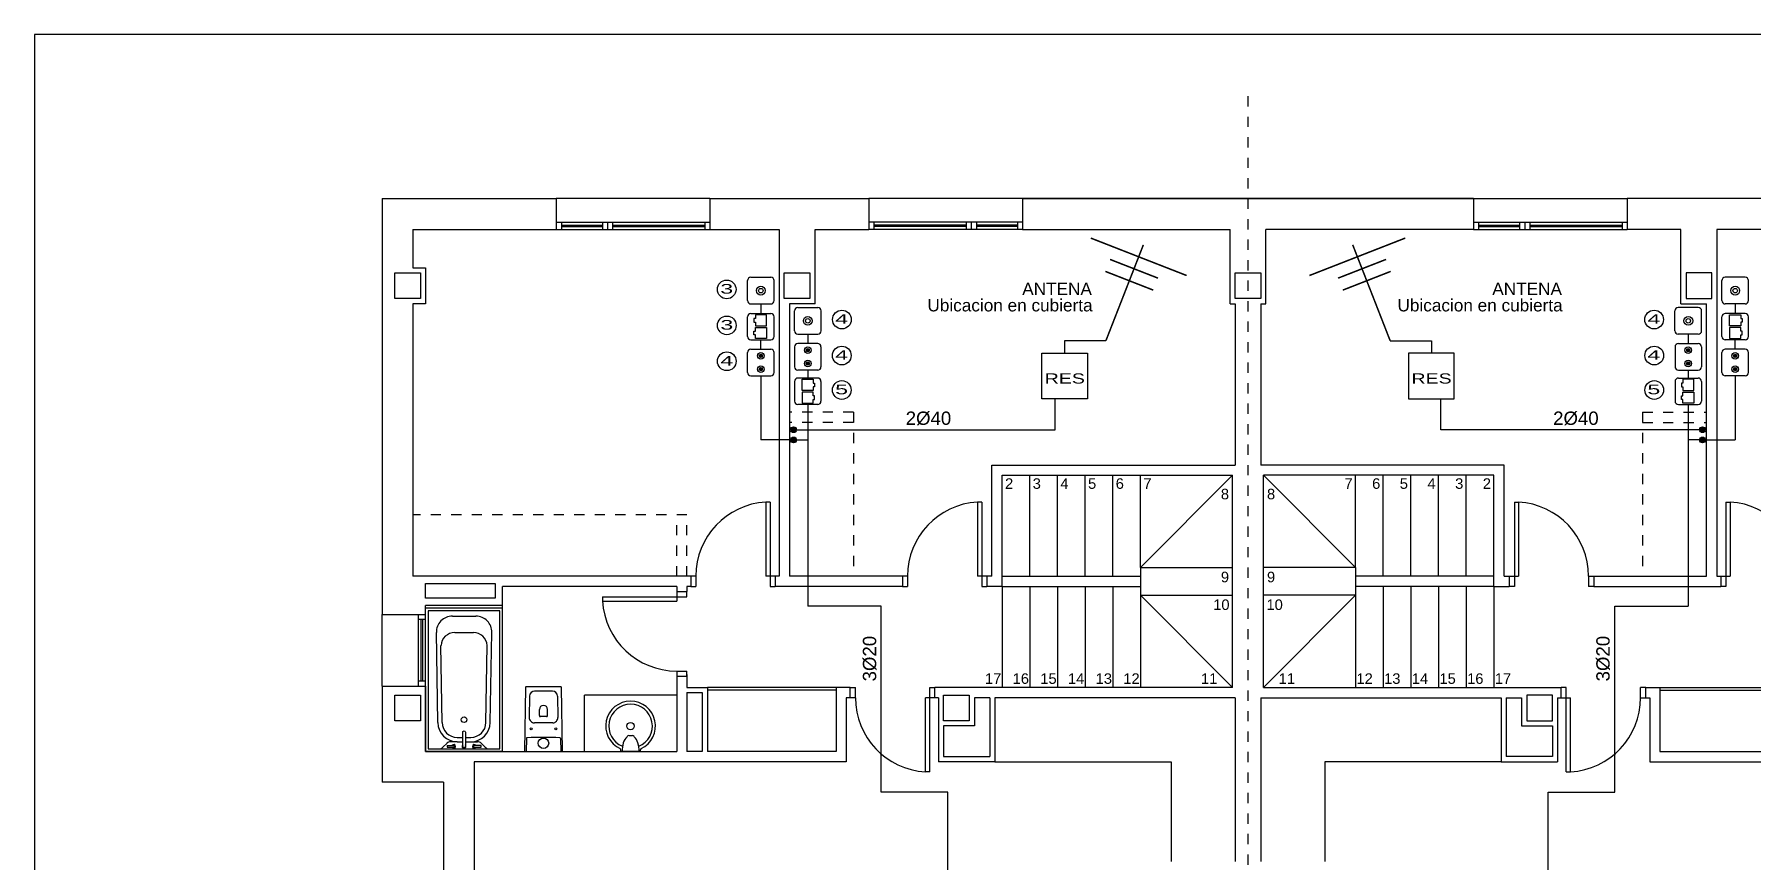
# Model space of a CAD drawing. Header units: millimetres. Extents: x 441156 to 441876, y 4514765 to 4515211.
# Drawn here: x 441536.12 to 441552.89, y 4515147.27 to 4515155.35 of the extents above; entities that cross this region are included whole.
import ezdxf
from ezdxf.enums import TextEntityAlignment as Align

# ---------------------------------------------------------------- set-up
doc = ezdxf.new("R2010")
doc.units = ezdxf.units.MM
doc.linetypes.add('RAYITAS', pattern=[0.375, 0.25, -0.125])
doc.layers.add('01_cartela', color=6, linetype='Continuous', plot=False)
for name, color, linetype in [('01_mono PRIMERA', 2, 'Continuous'), ('01_proyección', 4, 'RAYITAS'), ('01_solar térmico', 3, 'Continuous'), ('01_textos', 7, 'Continuous'), ('VENTILACIÓN NOTAS', 7, 'Continuous')]:
    doc.layers.add(name, color=color, linetype=linetype)
doc.styles.add('NIEVES2', font='sanss___.ttf')

# ---------------------------------------------------------------- blocks, each defined once
blk = doc.blocks.new('A$C065C7C63')
at = {"layer": '01_mono PRIMERA', "color": 254}
for p, q in [((1.407, 13.1, 0), (1.407, 9.042, 0)), ((1.407, 13.1, 0), (3.107, 13.1, 0)), ((3.107, 13.1, 0), (3.107, 12.8, 0)), ((4.607, 13.1, 0), (3.107, 13.1, 0)), ((4.607, 13.1, 0), (4.607, 12.8, 0)), ((4.607, 13.1, 0), (6.157, 13.1, 0)), ((6.157, 13.1, 0), (6.157, 12.8, 0)), ((7.657, 13.1, 0), (6.157, 13.1, 0)), ((7.657, 13.1, 0), (7.657, 12.8, 0)), ((7.657, 13.1, 0), (12.057, 13.1, 0)), ((12.057, 13.1, 0), (7.657, 13.1, 0)), ((12.057, 13.1, 0), (12.057, 12.8, 0)), ((12.057, 13.1, 0), (13.557, 13.1, 0)), ((15.107, 13.1, 0), (13.557, 13.1, 0)), ((13.557, 13.1, 0), (13.557, 12.8, 0)), ((1.707, 12.8, 0), (1.707, 12.425, 0)), ((1.707, 12.8, 0), (3.107, 12.8, 0)), ((3.107, 12.87, 0), (4.607, 12.87, 0)), ((3.107, 12.8, 0), (4.607, 12.8, 0)), ((3.157, 12.87, 0), (3.157, 12.8, 0)), ((3.157, 12.842, 0), (3.557, 12.842, 0)), ((3.157, 12.828, 0), (3.557, 12.828, 0)), ((3.557, 12.87, 0), (3.557, 12.8, 0)), ((3.607, 12.87, 0), (3.607, 12.8, 0)), ((3.657, 12.87, 0), (3.657, 12.8, 0)), ((3.657, 12.842, 0), (4.557, 12.842, 0)), ((3.657, 12.828, 0), (4.557, 12.828, 0)), ((4.557, 12.87, 0), (4.557, 12.8, 0)), ((4.607, 12.8, 0), (5.282, 12.8, 0)), ((5.282, 12.8, 0), (5.282, 9.415, 0)), ((5.632, 12.075, 0), (5.632, 12.8, 0)), ((5.632, 12.8, 0), (6.157, 12.8, 0)), ((7.657, 12.87, 0), (6.157, 12.87, 0)), ((7.657, 12.8, 0), (6.157, 12.8, 0)), ((6.207, 12.87, 0), (6.207, 12.8, 0)), ((7.107, 12.842, 0), (6.207, 12.842, 0)), ((7.107, 12.828, 0), (6.207, 12.828, 0)), ((7.107, 12.87, 0), (7.107, 12.8, 0)), ((7.157, 12.87, 0), (7.157, 12.8, 0)), ((7.207, 12.87, 0), (7.207, 12.8, 0)), ((7.607, 12.842, 0), (7.207, 12.842, 0)), ((7.607, 12.828, 0), (7.207, 12.828, 0)), ((7.607, 12.87, 0), (7.607, 12.8, 0)), ((7.657, 12.8, 0), (9.682, 12.8, 0)), ((9.682, 12.075, 0), (9.682, 12.8, 0)), ((10.032, 12.075, 0), (10.032, 12.8, 0)), ((12.057, 12.8, 0), (10.032, 12.8, 0)), ((12.057, 12.87, 0), (13.557, 12.87, 0)), ((12.057, 12.8, 0), (13.557, 12.8, 0)), ((12.107, 12.87, 0), (12.107, 12.8, 0)), ((12.107, 12.842, 0), (12.507, 12.842, 0)), ((12.107, 12.828, 0), (12.507, 12.828, 0)), ((12.507, 12.87, 0), (12.507, 12.8, 0)), ((12.557, 12.87, 0), (12.557, 12.8, 0)), ((12.607, 12.87, 0), (12.607, 12.8, 0)), ((12.607, 12.842, 0), (13.507, 12.842, 0)), ((12.607, 12.828, 0), (13.507, 12.828, 0)), ((13.507, 12.87, 0), (13.507, 12.8, 0)), ((14.082, 12.8, 0), (13.557, 12.8, 0)), ((14.082, 12.075, 0), (14.082, 12.8, 0)), ((14.432, 12.8, 0), (14.432, 9.415, 0)), ((15.107, 12.8, 0), (14.432, 12.8, 0)), ((1.707, 12.075, 0), (1.707, 9.415, 0)), ((5.382, 12.075, 0), (5.382, 9.415, 0)), ((9.682, 12.075, 0), (9.732, 12.075, 0)), ((9.732, 12.075, 0), (9.732, 10.5, 0)), ((9.982, 12.075, 0), (9.982, 10.5, 0)), ((9.982, 12.075, 0), (10.032, 12.075, 0)), ((14.332, 9.415, 0), (14.332, 12.075, 0)), ((7.357, 10.5, 0), (9.732, 10.5, 0)), ((7.357, 9.415, 0), (7.357, 10.5, 0)), ((7.457, 10.4, 0), (9.707, 10.4, 0)), ((7.457, 9.315, 0), (7.457, 10.4, 0)), ((7.727, 9.415, 0), (7.727, 10.4, 0)), ((7.997, 9.415, 0), (7.997, 10.4, 0)), ((8.267, 9.415, 0), (8.267, 10.4, 0)), ((8.537, 9.415, 0), (8.537, 10.4, 0)), ((8.807, 9.5, 0), (8.807, 10.4, 0)), ((8.807, 9.5, 0), (9.707, 10.4, 0)), ((9.707, 8.33, 0), (9.707, 10.4, 0)), ((12.357, 10.5, 0), (9.982, 10.5, 0)), ((12.257, 10.4, 0), (10.007, 10.4, 0)), ((10.907, 9.5, 0), (10.007, 10.4, 0)), ((10.007, 8.33, 0), (10.007, 10.4, 0)), ((10.907, 9.5, 0), (10.907, 10.4, 0)), ((11.177, 9.415, 0), (11.177, 10.4, 0)), ((11.447, 9.415, 0), (11.447, 10.4, 0)), ((11.717, 9.415, 0), (11.717, 10.4, 0)), ((11.987, 9.415, 0), (11.987, 10.4, 0)), ((12.257, 9.315, 0), (12.257, 10.4, 0)), ((12.357, 9.415, 0), (12.357, 10.5, 0)), ((5.194, 10.139, 0), (5.153, 10.139, 0)), ((5.153, 10.139, 0), (5.153, 9.415, 0)), ((5.194, 10.139, 0), (5.194, 9.315, 0)), ((7.259, 10.139, 0), (7.217, 10.139, 0)), ((7.217, 10.139, 0), (7.217, 9.415, 0)), ((7.259, 10.139, 0), (7.259, 9.315, 0)), ((12.456, 10.139, 0), (12.497, 10.139, 0)), ((12.456, 10.139, 0), (12.456, 9.315, 0)), ((12.497, 10.139, 0), (12.497, 9.415, 0)), ((14.52, 10.139, 0), (14.562, 10.139, 0)), ((14.52, 10.139, 0), (14.52, 9.315, 0)), ((14.562, 10.139, 0), (14.562, 9.415, 0)), ((4.419, 9.415, 0), (1.707, 9.415, 0)), ((4.419, 9.415, 0), (4.419, 9.315, 0)), ((4.469, 9.415, 0), (4.419, 9.415, 0)), ((4.469, 9.415, 0), (4.469, 9.315, 0)), ((5.244, 9.415, 0), (5.153, 9.415, 0)), ((5.282, 9.415, 0), (5.244, 9.415, 0)), ((5.244, 9.415, 0), (5.244, 9.315, 0)), ((6.484, 9.415, 0), (5.382, 9.415, 0)), ((6.484, 9.415, 0), (6.484, 9.315, 0)), ((6.534, 9.415, 0), (6.484, 9.415, 0)), ((6.534, 9.415, 0), (6.534, 9.315, 0)), ((7.309, 9.415, 0), (7.217, 9.415, 0)), ((7.357, 9.415, 0), (7.309, 9.415, 0)), ((7.309, 9.415, 0), (7.309, 9.315, 0)), ((7.457, 9.415, 0), (8.807, 9.415, 0)), ((8.807, 9.5, 0), (8.807, 8.33, 0)), ((8.807, 9.5, 0), (9.707, 9.5, 0)), ((10.907, 9.5, 0), (10.007, 9.5, 0)), ((10.907, 9.5, 0), (10.907, 8.33, 0)), ((12.257, 9.415, 0), (10.907, 9.415, 0)), ((12.357, 9.415, 0), (12.406, 9.415, 0)), ((12.406, 9.415, 0), (12.406, 9.315, 0)), ((12.406, 9.415, 0), (12.497, 9.415, 0)), ((13.181, 9.415, 0), (13.231, 9.415, 0)), ((13.181, 9.415, 0), (13.181, 9.315, 0)), ((13.231, 9.415, 0), (14.332, 9.415, 0)), ((13.231, 9.415, 0), (13.231, 9.315, 0)), ((14.432, 9.415, 0), (14.47, 9.415, 0)), ((14.47, 9.415, 0), (14.47, 9.315, 0)), ((14.47, 9.415, 0), (14.562, 9.415, 0)), ((4.282, 9.315, 0), (2.582, 9.315, 0)), ((2.582, 9.13, 0), (2.582, 9.315, 0)), ((4.282, 9.315, 0), (4.282, 9.265, 0)), ((4.282, 9.265, 0), (4.382, 9.265, 0)), ((4.282, 9.265, 0), (4.282, 9.173, 0)), ((4.419, 9.315, 0), (4.382, 9.315, 0)), ((4.382, 9.315, 0), (4.382, 9.265, 0)), ((4.382, 9.215, 0), (4.382, 9.265, 0)), ((4.419, 9.315, 0), (4.469, 9.315, 0)), ((5.194, 9.315, 0), (5.244, 9.315, 0)), ((6.484, 9.315, 0), (5.244, 9.315, 0)), ((6.484, 9.315, 0), (6.534, 9.315, 0)), ((7.259, 9.315, 0), (7.309, 9.315, 0)), ((7.457, 9.315, 0), (7.309, 9.315, 0)), ((7.457, 9.315, 0), (7.457, 8.33, 0)), ((7.457, 9.315, 0), (8.807, 9.315, 0)), ((7.727, 9.315, 0), (7.727, 8.33, 0)), ((7.997, 9.315, 0), (7.997, 8.33, 0)), ((8.267, 9.315, 0), (8.267, 8.33, 0)), ((8.537, 9.315, 0), (8.537, 8.33, 0)), ((8.807, 9.315, 0), (8.807, 9.23, 0)), ((8.807, 9.23, 0), (9.707, 9.23, 0)), ((8.807, 9.23, 0), (9.707, 8.33, 0)), ((10.907, 9.23, 0), (10.007, 9.23, 0)), ((10.907, 9.23, 0), (10.007, 8.33, 0)), ((10.907, 9.315, 0), (10.907, 9.23, 0)), ((12.257, 9.315, 0), (10.907, 9.315, 0)), ((11.177, 9.315, 0), (11.177, 8.33, 0)), ((11.447, 9.315, 0), (11.447, 8.33, 0)), ((11.717, 9.315, 0), (11.717, 8.33, 0)), ((11.987, 9.315, 0), (11.987, 8.33, 0)), ((12.257, 9.315, 0), (12.257, 8.33, 0)), ((12.257, 9.315, 0), (12.406, 9.315, 0)), ((12.456, 9.315, 0), (12.406, 9.315, 0)), ((13.231, 9.315, 0), (13.181, 9.315, 0)), ((13.231, 9.315, 0), (14.47, 9.315, 0)), ((14.52, 9.315, 0), (14.47, 9.315, 0)), ((2.582, 9.13, 0), (1.832, 9.13, 0)), ((1.832, 9.042, 0), (1.832, 9.13, 0)), ((1.832, 7.705, 0), (1.832, 9.105, 0)), ((2.582, 9.105, 0), (1.832, 9.105, 0)), ((2.556, 9.079, 0), (1.858, 9.079, 0)), ((1.858, 9.079, 0), (1.858, 7.731, 0)), ((2.556, 7.731, 0), (2.556, 9.079, 0)), ((2.582, 9.105, 0), (2.582, 9.13, 0)), ((2.582, 7.705, 0), (2.582, 9.105, 0)), ((3.558, 9.215, 0), (3.558, 9.173, 0)), ((3.558, 9.215, 0), (4.382, 9.215, 0)), ((3.558, 9.173, 0), (4.282, 9.173, 0)), ((1.407, 8.342, 0), (1.407, 9.042, 0)), ((1.407, 9.042, 0), (1.832, 9.042, 0)), ((1.762, 8.342, 0), (1.762, 9.042, 0)), ((1.832, 8.992, 0), (1.762, 8.992, 0)), ((1.79, 8.392, 0), (1.79, 8.992, 0)), ((1.804, 8.392, 0), (1.804, 8.992, 0)), ((1.832, 8.342, 0), (1.832, 9.042, 0)), ((2.093, 9.025, 0), (2.322, 9.025, 0)), ((1.952, 7.987, 0), (1.937, 8.867, 0)), ((1.993, 7.988, 0), (1.981, 8.739, 0)), ((2.117, 8.865, 0), (2.298, 8.865, 0)), ((2.421, 7.988, 0), (2.433, 8.739, 0)), ((2.463, 7.987, 0), (2.477, 8.867, 0)), ((1.832, 8.392, 0), (1.762, 8.392, 0)), ((4.282, 8.49, 0), (4.282, 8.44, 0)), ((4.282, 8.49, 0), (4.382, 8.49, 0)), ((4.282, 8.455, 0), (4.282, 7.705, 0)), ((4.282, 8.44, 0), (4.382, 8.44, 0)), ((4.382, 8.44, 0), (4.382, 8.49, 0)), ((4.382, 8.455, 0), (4.382, 8.33, 0)), ((1.407, 8.342, 0), (1.407, 7.405, 0)), ((1.407, 8.342, 0), (1.832, 8.342, 0)), ((1.832, 8.342, 0), (1.832, 7.705, 0)), ((2.846, 8.246, 0), (2.843, 8.036, 0)), ((3.069, 8.295, 0), (2.896, 8.295, 0)), ((3.119, 8.246, 0), (3.122, 8.036, 0)), ((4.282, 8.255, 0), (3.382, 8.255, 0)), ((3.382, 7.705, 0), (3.382, 8.255, 0)), ((4.382, 8.33, 0), (4.582, 8.33, 0)), ((4.382, 8.28, 0), (4.382, 7.705, 0)), ((4.382, 8.28, 0), (4.532, 8.28, 0)), ((4.532, 8.28, 0), (4.532, 7.705, 0)), ((5.837, 8.33, 0), (4.582, 8.33, 0)), ((4.582, 8.33, 0), (4.582, 7.705, 0)), ((5.837, 8.305, 0), (4.582, 8.305, 0)), ((5.976, 8.33, 0), (5.837, 8.33, 0)), ((5.837, 8.33, 0), (5.837, 7.705, 0)), ((5.976, 8.23, 0), (5.937, 8.23, 0)), ((5.937, 8.23, 0), (5.937, 7.605, 0)), ((5.976, 8.23, 0), (5.976, 8.33, 0)), ((5.976, 8.33, 0), (6.026, 8.33, 0)), ((6.026, 8.23, 0), (5.976, 8.23, 0)), ((6.026, 8.23, 0), (6.026, 8.33, 0)), ((6.801, 8.23, 0), (6.71, 8.23, 0)), ((6.71, 7.506, 0), (6.71, 8.23, 0)), ((6.751, 7.506, 0), (6.751, 8.33, 0)), ((6.751, 8.33, 0), (6.801, 8.33, 0)), ((9.707, 8.33, 0), (6.801, 8.33, 0)), ((6.801, 8.23, 0), (6.801, 8.33, 0)), ((6.837, 8.23, 0), (6.801, 8.23, 0)), ((6.837, 8.23, 0), (6.837, 7.605, 0)), ((7.337, 8.23, 0), (7.187, 8.23, 0)), ((7.187, 8.23, 0), (7.187, 7.955, 0)), ((7.337, 8.23, 0), (7.337, 7.655, 0)), ((9.732, 8.23, 0), (7.387, 8.23, 0)), ((7.387, 8.23, 0), (7.387, 7.605, 0)), ((9.732, 8.23, 0), (9.732, 6.63, 0)), ((9.982, 8.23, 0), (9.982, 6.63, 0)), ((9.982, 8.23, 0), (12.327, 8.23, 0)), ((10.007, 8.33, 0), (12.913, 8.33, 0)), ((12.327, 8.23, 0), (12.327, 7.605, 0)), ((12.377, 8.23, 0), (12.527, 8.23, 0)), ((12.377, 8.23, 0), (12.377, 7.655, 0)), ((12.527, 8.23, 0), (12.527, 7.955, 0)), ((12.877, 8.23, 0), (12.913, 8.23, 0)), ((12.877, 8.23, 0), (12.877, 7.605, 0)), ((12.913, 8.23, 0), (12.913, 8.33, 0)), ((12.963, 8.33, 0), (12.913, 8.33, 0)), ((12.913, 8.23, 0), (13.005, 8.23, 0)), ((12.963, 7.506, 0), (12.963, 8.33, 0)), ((13.005, 7.506, 0), (13.005, 8.23, 0)), ((13.738, 8.33, 0), (13.688, 8.33, 0)), ((13.688, 8.23, 0), (13.688, 8.33, 0)), ((13.688, 8.23, 0), (13.738, 8.23, 0)), ((13.738, 8.33, 0), (13.877, 8.33, 0)), ((13.738, 8.23, 0), (13.738, 8.33, 0)), ((13.738, 8.23, 0), (13.777, 8.23, 0)), ((13.777, 8.23, 0), (13.777, 7.605, 0)), ((13.877, 8.33, 0), (13.877, 7.705, 0)), ((13.877, 8.33, 0), (15.132, 8.33, 0)), ((13.877, 8.305, 0), (15.132, 8.305, 0)), ((2.942, 8.055, 0), (2.942, 8.115, 0)), ((3.022, 8.055, 0), (3.022, 8.115, 0)), ((2.194, 7.755, 0), (2.194, 7.893, 0)), ((2.22, 7.893, 0), (2.22, 7.755, 0)), ((3.072, 7.985, 0), (2.893, 7.985, 0)), ((3.012, 8.045, 0), (2.952, 8.045, 0)), ((7.187, 7.955, 0), (6.887, 7.955, 0)), ((6.887, 7.955, 0), (6.887, 7.655, 0)), ((12.527, 7.955, 0), (12.827, 7.955, 0)), ((12.827, 7.955, 0), (12.827, 7.655, 0)), ((1.858, 7.731, 0), (2.556, 7.731, 0)), ((2.041, 7.785, 0), (2.001, 7.746, 0)), ((2.041, 7.763, 0), (2.107, 7.763, 0)), ((2.041, 7.763, 0), (2.041, 7.748, 0)), ((2.041, 7.748, 0), (2.107, 7.748, 0)), ((2.141, 7.8, 0), (2.076, 7.8, 0)), ((2.141, 7.842, 0), (2.194, 7.842, 0)), ((2.141, 7.8, 0), (2.194, 7.8, 0)), ((2.22, 7.842, 0), (2.273, 7.842, 0)), ((2.22, 7.8, 0), (2.273, 7.8, 0)), ((2.273, 7.8, 0), (2.339, 7.8, 0)), ((2.373, 7.763, 0), (2.307, 7.763, 0)), ((2.307, 7.748, 0), (2.373, 7.748, 0)), ((2.373, 7.748, 0), (2.373, 7.763, 0)), ((2.374, 7.785, 0), (2.414, 7.746, 0)), ((2.816, 7.832, 0), (2.814, 7.705, 0)), ((3.148, 7.832, 0), (3.15, 7.705, 0)), ((3.736, 7.707, 0), (3.736, 7.722, 0)), ((3.817, 7.862, 0), (3.847, 7.862, 0)), ((3.929, 7.707, 0), (3.928, 7.722, 0)), ((1.832, 7.705, 0), (4.282, 7.705, 0)), ((2.582, 7.705, 0), (1.832, 7.705, 0)), ((2.307, 7.605, 0), (2.307, 5.055, 0)), ((5.937, 7.605, 0), (2.307, 7.605, 0)), ((3.926, 7.705, 0), (3.738, 7.705, 0)), ((4.532, 7.705, 0), (4.382, 7.705, 0)), ((5.837, 7.705, 0), (4.582, 7.705, 0)), ((7.387, 7.605, 0), (6.837, 7.605, 0)), ((6.887, 7.655, 0), (7.337, 7.655, 0)), ((7.387, 7.605, 0), (9.107, 7.605, 0)), ((9.107, 7.605, 0), (9.107, 6.63, 0)), ((10.607, 7.605, 0), (10.607, 6.63, 0)), ((12.327, 7.605, 0), (10.607, 7.605, 0)), ((12.327, 7.605, 0), (12.877, 7.605, 0)), ((12.827, 7.655, 0), (12.377, 7.655, 0)), ((13.777, 7.605, 0), (17.407, 7.605, 0)), ((13.877, 7.705, 0), (15.132, 7.705, 0)), ((2.007, 7.405, 0), (1.407, 7.405, 0)), ((2.007, 7.405, 0), (2.007, 4.63, 0)), ((6.751, 7.506, 0), (6.71, 7.506, 0)), ((12.963, 7.506, 0), (13.005, 7.506, 0))]:
    blk.add_line(p, q, dxfattribs=at)
for points in [[(1.707, 12.425), (1.832, 12.425), (1.832, 12.075)], [(14.132, 12.125), (14.382, 12.125), (14.382, 12.375), (14.132, 12.375), (14.132, 12.125), (14.132, 12.125)], [(1.832, 12.075), (1.707, 12.075)], [(5.632, 12.075), (5.382, 12.075)], [(14.082, 12.075), (14.332, 12.075)]]:
    blk.add_lwpolyline(points, dxfattribs=at)
for points in [[(1.782, 12.125), (1.532, 12.125), (1.532, 12.375), (1.782, 12.375), (1.782, 12.125)], [(5.582, 12.125), (5.332, 12.125), (5.332, 12.375), (5.582, 12.375), (5.582, 12.125)], [(9.732, 12.375), (9.982, 12.375), (9.982, 12.125), (9.732, 12.125), (9.732, 12.375)], [(1.782, 8.005), (1.532, 8.005), (1.532, 8.255), (1.782, 8.255), (1.782, 8.005)], [(7.137, 8.005), (6.887, 8.005), (6.887, 8.255), (7.137, 8.255), (7.137, 8.005)], [(12.577, 8.005), (12.827, 8.005), (12.827, 8.255), (12.577, 8.255), (12.577, 8.005)]]:
    blk.add_lwpolyline(points, close=True, dxfattribs=at)
at = {"layer": '01_mono PRIMERA', "color": 254, "elevation": 0}
blk.add_lwpolyline([(1.832, 9.345), (2.512, 9.345), (2.512, 9.2), (1.832, 9.2)], close=True, dxfattribs=at)
at = {"layer": '01_mono PRIMERA', "color": 254, "elevation": 0, "flags": 128}
blk.add_lwpolyline([(3.163, 7.705, 0.414214), (3.167, 7.709), (3.167, 7.71), (3.157, 8.331, 0.436396), (3.153, 8.335), (2.811, 8.335, 0.436396), (2.807, 8.331), (2.797, 7.71), (2.797, 7.709, 0.414214), (2.801, 7.705)], format="xyb", close=True, dxfattribs=at)
at = {"layer": '01_mono PRIMERA', "color": 254}
for centre, radius in [((2.207, 8.015, 0), 0.0275), ((2.862, 7.925, 0), 0.01), ((3.102, 7.925, 0), 0.01), ((3.832, 7.953, 0), 0.036), ((2.982, 7.785, 0), 0.051)]:
    blk.add_circle(centre, radius, dxfattribs=at)
for centre, radius, start, end in [((5.194, 9.415, 0), 0.725, 93.2758, 180), ((7.259, 9.415, 0), 0.725, 93.2758, 180), ((12.456, 9.415, 0), 0.725, 0, 86.7242), ((14.52, 9.415, 0), 0.725, 0, 86.7242), ((4.282, 9.215, 0), 0.725, 183.2758, 270), ((2.091, 8.871, 0), 0.154, 89.317, 181.6763), ((2.324, 8.871, 0), 0.154, 358.3237, 90.683), ((2.114, 8.733, 0), 0.132, 88.598, 177.0747), ((2.301, 8.733, 0), 0.132, 2.9253, 91.402), ((2.896, 8.245, 0), 0.05, 90, 179.076), ((3.069, 8.245, 0), 0.05, 0.924, 90), ((6.751, 8.23, 0), 0.725, 180, 266.7242), ((12.963, 8.23, 0), 0.725, 273.2758, 360), ((2.982, 8.115, 0), 0.04, 0, 180), ((2.952, 8.055, 0), 0.01, 180, 270), ((3.012, 8.055, 0), 0.01, 270, 0), ((3.832, 7.953, 0), 0.243, 294.8749, 245.1251), ((3.832, 7.953, 0), 0.213, 292.0656, 248.0564), ((2.141, 7.99, 0), 0.19, 180.9132, 270), ((2.141, 7.99, 0), 0.148, 180.8545, 270), ((2.273, 7.99, 0), 0.148, 270, 359.079), ((2.273, 7.99, 0), 0.19, 270, 359.0249), ((2.893, 8.035, 0), 0.05, 179.076, 270), ((3.072, 8.035, 0), 0.05, 270, 0.924), ((1.965, 7.781, 0), 0.05, 270, 314.9968), ((2.076, 7.75, 0), 0.05, 90, 135), ((2.107, 7.755, 0), 0.017, 206.179, 153.821), ((2.107, 7.755, 0), 0.0075, 270, 90), ((2.207, 7.755, 0), 0.019, 133.1736, 46.8264), ((2.207, 7.755, 0), 0.013, 180, 0), ((2.307, 7.755, 0), 0.017, 26.179, 333.821), ((2.307, 7.755, 0), 0.0075, 90, 270), ((2.339, 7.75, 0), 0.05, 45.1537, 90), ((2.449, 7.781, 0), 0.05, 224.9908, 270), ((2.823, 7.832, 0), 0.007, 93.0641, 179.076), ((2.982, 4.861, 0), 2.982, 86.9359, 93.0641), ((3.141, 7.832, 0), 0.007, 0.924, 86.9359), ((3.723, 7.721, 0), 0.0128, 3.786, 59.4709), ((4.028, 7.708, 0), 0.279, 163.1835, 180.617), ((3.898, 7.747, 0), 0.143, 134.3044, 163.1835), ((3.832, 7.814, 0), 0.0498, 107.9532, 134.3044), ((3.832, 7.814, 0), 0.0498, 45.6956, 72.5904), ((3.767, 7.747, 0), 0.143, 16.8165, 45.6956), ((3.637, 7.708, 0), 0.279, 359.383, 16.8165), ((3.941, 7.721, 0), 0.0128, 120.5291, 176.214), ((3.738, 7.708, 0), 0.0027, 186.6841, 270), ((3.926, 7.708, 0), 0.0027, 270, 353.3159)]:
    blk.add_arc(centre, radius, start, end, dxfattribs=at)
at = {"layer": '01_mono PRIMERA', "color": 254, "extrusion": (0, 0, -1)}
blk.add_ellipse((2.207, 7.893, 0), major_axis=(-0.013, 0), ratio=0.955769, start_param=0, end_param=3.141593, dxfattribs=at)
at = {"layer": '01_proyección', "color": 120, "ltscale": 0.25}
for p, q in [((6.007, 11.015, 0), (5.382, 11.015, 0)), ((6.007, 10.915, 0), (5.382, 10.915, 0)), ((6.007, 11.015, 0), (6.007, 9.415, 0)), ((13.707, 11.015, 0), (14.332, 11.015, 0)), ((13.707, 11.015, 0), (13.707, 9.43, 0)), ((13.707, 10.915, 0), (14.332, 10.915, 0)), ((4.382, 10.015, 0), (1.707, 10.015, 0)), ((4.282, 9.415, 0), (4.282, 10.015, 0)), ((4.382, 9.415, 0), (4.382, 10.015, 0))]:
    blk.add_line(p, q, dxfattribs=at)
at = {"layer": '01_mono PRIMERA', "color": 254, "style": 'NIEVES2'}
for s, height, p in [('2', 0.103, (7.526, 10.268, 0)), ('3', 0.103, (7.796, 10.268, 0)), ('4', 0.103, (8.066, 10.268, 0)), ('5', 0.103, (8.336, 10.268, 0)), ('6', 0.103, (8.606, 10.268, 0)), ('7', 0.103, (8.876, 10.268, 0)), ('8', 0.103, (9.632, 10.166, 0)), ('8', 0.103, (10.082, 10.166, 0)), ('7', 0.103, (10.838, 10.268, 0)), ('6', 0.103, (11.108, 10.268, 0)), ('5', 0.103, (11.378, 10.268, 0)), ('4', 0.103, (11.648, 10.268, 0)), ('3', 0.103, (11.918, 10.268, 0)), ('2', 0.103, (12.188, 10.268, 0)), ('9', 0.103, (9.632, 9.356, 0)), ('9', 0.103, (10.082, 9.356, 0)), ('10', 0.1026, (9.597, 9.086, 0)), ('10', 0.1026, (10.117, 9.086, 0)), ('17', 0.1026, (7.37, 8.365, 0)), ('16', 0.1026, (7.64, 8.365, 0)), ('15', 0.1026, (7.91, 8.365, 0)), ('14', 0.1026, (8.18, 8.365, 0)), ('13', 0.1026, (8.45, 8.365, 0)), ('12', 0.1026, (8.72, 8.365, 0)), ('11', 0.1026, (9.478, 8.365, 0)), ('11', 0.1026, (10.236, 8.365, 0)), ('12', 0.1026, (10.995, 8.365, 0)), ('13', 0.1026, (11.265, 8.365, 0)), ('14', 0.1026, (11.535, 8.365, 0)), ('15', 0.1026, (11.805, 8.365, 0)), ('16', 0.1026, (12.075, 8.365, 0)), ('17', 0.1026, (12.345, 8.365, 0))]:
    blk.add_text(s, height=height, dxfattribs=at).set_placement(p, align=Align.CENTER)

msp = doc.modelspace()

# ---------------------------------------------------------------- hatches: boundary and pattern name
at = {"layer": '01_solar térmico'}
h = msp.add_hatch(color=202, dxfattribs=at)
edge = h.paths.add_edge_path()
edge.add_arc((441543.67068261, 4515152.26517727), 0.01612299, 0, 360)
h = msp.add_hatch(color=202, dxfattribs=at)
edge = h.paths.add_edge_path()
edge.add_arc((441552.26271513, 4515152.26517727), 0.01612299, 0, 360)
h = msp.add_hatch(color=202, dxfattribs=at)
edge = h.paths.add_edge_path()
edge.add_arc((441543.21271475, 4515152.20948473), 0.01612299, 0, 360)
h = msp.add_hatch(color=202, dxfattribs=at)
edge = h.paths.add_edge_path()
edge.add_arc((441543.21271475, 4515152.08050079), 0.01612299, 0, 360)
h = msp.add_hatch(color=202, dxfattribs=at)
edge = h.paths.add_edge_path()
edge.add_arc((441543.67068261, 4515152.13619334), 0.01612299, 0, 360)
h = msp.add_hatch(color=202, dxfattribs=at)
edge = h.paths.add_edge_path()
edge.add_arc((441552.26271514, 4515152.13619334), 0.01612299, 0, 360)
h = msp.add_hatch(color=202, dxfattribs=at)
edge = h.paths.add_edge_path()
edge.add_arc((441552.720683, 4515152.20948473), 0.01612299, 0, 360)
h = msp.add_hatch(color=202, dxfattribs=at)
edge = h.paths.add_edge_path()
edge.add_arc((441552.720683, 4515152.08050079), 0.01612299, 0, 360)
h = msp.add_hatch(color=202, dxfattribs=at)
edge = h.paths.add_edge_path()
edge.add_arc((441543.53204384, 4515151.48938783), 0.02852111, 180, 540)
h = msp.add_hatch(color=202, dxfattribs=at)
edge = h.paths.add_edge_path()
edge.add_arc((441543.53204384, 4515151.38938783), 0.02852111, -180, 180, ccw=False)
h = msp.add_hatch(color=202, dxfattribs=at)
edge = h.paths.add_edge_path()
edge.add_arc((441552.40135391, 4515151.48938783), 0.02852111, 0, 360, ccw=False)
h = msp.add_hatch(color=202, dxfattribs=at)
edge = h.paths.add_edge_path()
edge.add_arc((441552.40135391, 4515151.38938783), 0.02852111, 360, 720)

# ---------------------------------------------------------------- linework, layer by layer
at = {"layer": '01_cartela', "color": 3}
msp.add_lwpolyline([(441536.12364582, 4515155.34750872), (441536.12364582, 4515133.8124847), (441566.76163388, 4515133.8124847), (441566.76163388, 4515155.34750872)], close=True, dxfattribs=at)
at = {"layer": '01_proyección', "color": 10, "ltscale": 0.25}
msp.add_line((441547.96669887, 4515139.64417573, -0.00000136), (441547.96669887, 4515154.74417573, -0.00000085), dxfattribs=at)
at = {"layer": '01_solar térmico', "color": 202}
for p, q in [((441543.08271476, 4515152.74894607, 0.49999773), (441543.08271476, 4515152.94394607, 0.49999773)), ((441543.11521476, 4515152.97644607, 0.49999773), (441543.31021476, 4515152.97644607, 0.49999773)), ((441543.34271476, 4515152.74894607, 0.49999773), (441543.34271476, 4515152.94394607, 0.49999773)), ((441552.59068299, 4515152.74894607, 0.49999773), (441552.59068299, 4515152.94394607, 0.49999773)), ((441552.81818299, 4515152.97644607, 0.49999773), (441552.62318299, 4515152.97644607, 0.49999773)), ((441552.85068299, 4515152.74894607, 0.49999773), (441552.85068299, 4515152.94394607, 0.49999773)), ((441543.08373082, 4515152.39847344, -0.00000227), (441543.08373083, 4515152.59194933, -0.00000227)), ((441543.11521476, 4515152.71644607, 0.49999773), (441543.31021476, 4515152.71644607, 0.49999773)), ((441543.11597681, 4515152.62419531, -0.00000227), (441543.30945271, 4515152.62419531, -0.00000227)), ((441543.21271476, 4515152.71644607, 0.49999773), (441543.21271476, 4515152.62419531, -0.00000227)), ((441543.34169868, 4515152.39847343, -0.00000227), (441543.34169869, 4515152.59194933, -0.00000227)), ((441543.54068262, 4515152.45441999, 0.49999773), (441543.54068262, 4515152.64942, 0.49999773)), ((441543.57318262, 4515152.68191999, 0.49999773), (441543.76818262, 4515152.68191999, 0.49999773)), ((441543.80068262, 4515152.45441999, 0.49999773), (441543.80068262, 4515152.64942, 0.49999773)), ((441552.13271513, 4515152.45441999, 0.49999773), (441552.13271513, 4515152.64942, 0.49999773)), ((441552.36021513, 4515152.68191999, 0.49999773), (441552.16521513, 4515152.68191999, 0.49999773)), ((441552.39271513, 4515152.45441999, 0.49999773), (441552.39271513, 4515152.64942, 0.49999773)), ((441552.59169906, 4515152.39847343, -0.00000227), (441552.59169906, 4515152.59194933, -0.00000227)), ((441552.81818299, 4515152.71644607, 0.49999773), (441552.62318299, 4515152.71644607, 0.49999773)), ((441552.81742094, 4515152.62419531, -0.00000227), (441552.62394504, 4515152.62419531, -0.00000227)), ((441552.72068299, 4515152.71644607, 0.49999773), (441552.72068299, 4515152.62419531, -0.00000227)), ((441552.84966692, 4515152.39847344, -0.00000227), (441552.84966692, 4515152.59194933, -0.00000227)), ((441543.57318262, 4515152.42191999, 0.49999773), (441543.76818262, 4515152.42191999, 0.49999773)), ((441543.67068262, 4515152.42191999, 0.49999773), (441543.67068261, 4515152.32966923, -0.00000227)), ((441552.36021513, 4515152.42191999, 0.49999773), (441552.16521513, 4515152.42191999, 0.49999773)), ((441552.26271513, 4515152.42191999, 0.49999773), (441552.26271513, 4515152.32966923, -0.00000227)), ((441543.08373082, 4515152.04825481, -0.00000227), (441543.08373082, 4515152.24173071, -0.00000227)), ((441543.1159768, 4515152.27397669, -0.00000227), (441543.3094527, 4515152.27397669, -0.00000227)), ((441543.11597681, 4515152.36622745, -0.00000227), (441543.3094527, 4515152.36622745, -0.00000227)), ((441543.34169868, 4515152.04825481, -0.00000227), (441543.34169868, 4515152.2417307, -0.00000227)), ((441543.54169868, 4515152.29742325, -0.00000227), (441543.54169868, 4515152.10394736, -0.00000227)), ((441543.76742056, 4515152.32966923, -0.00000227), (441543.57394467, 4515152.32966924, -0.00000227)), ((441543.79966654, 4515152.29742325, -0.00000227), (441543.79966654, 4515152.10394735, -0.00000227)), ((441545.95407653, 4515152.23621634, -0.00000053), (441546.40055937, 4515152.23621634, -0.00000053)), ((441546.40055937, 4515152.23621634, -0.00000053), (441546.40055937, 4515151.7897335, -0.00000053)), ((441549.53283838, 4515152.23621634, -0.00000053), (441549.53283838, 4515151.7897335, -0.00000053)), ((441549.97932121, 4515152.23621634, -0.00000053), (441549.53283838, 4515152.23621634, -0.00000053)), ((441552.1337312, 4515152.29742325, -0.00000227), (441552.13373121, 4515152.10394735, -0.00000227)), ((441552.16597718, 4515152.32966923, -0.00000227), (441552.35945308, 4515152.32966924, -0.00000227)), ((441552.39169906, 4515152.29742325, -0.00000227), (441552.39169907, 4515152.10394736, -0.00000227)), ((441552.59169907, 4515152.04825481, -0.00000227), (441552.59169906, 4515152.2417307, -0.00000227)), ((441552.81742094, 4515152.36622745, -0.00000227), (441552.62394505, 4515152.36622745, -0.00000227)), ((441552.81742094, 4515152.27397669, -0.00000227), (441552.62394505, 4515152.27397669, -0.00000227)), ((441552.84966693, 4515152.04825481, -0.00000227), (441552.84966693, 4515152.24173071, -0.00000227)), ((441543.76742056, 4515152.07170137, -0.00000227), (441543.57394466, 4515152.07170137, -0.00000227)), ((441552.16597719, 4515152.07170137, -0.00000227), (441552.35945308, 4515152.07170137, -0.00000227)), ((441543.1159768, 4515152.01600883, -0.00000227), (441543.3094527, 4515152.01600883, -0.00000227)), ((441543.54169868, 4515151.96121338, -0.00000227), (441543.54169867, 4515151.76773748, -0.00000227)), ((441543.76742056, 4515151.99345936, -0.00000227), (441543.57394466, 4515151.99345936, -0.00000227)), ((441543.79966654, 4515151.96121337, -0.00000227), (441543.79966653, 4515151.76773748, -0.00000227)), ((441552.13373121, 4515151.96121337, -0.00000227), (441552.13373121, 4515151.76773748, -0.00000227)), ((441552.16597719, 4515151.99345936, -0.00000227), (441552.35945309, 4515151.99345936, -0.00000227)), ((441552.39169907, 4515151.96121338, -0.00000227), (441552.39169907, 4515151.76773748, -0.00000227)), ((441552.81742095, 4515152.01600883, -0.00000227), (441552.62394505, 4515152.01600883, -0.00000227)), ((441543.76742055, 4515151.73549149, -0.00000227), (441543.57394465, 4515151.7354915, -0.00000227)), ((441546.40055937, 4515151.7897335, -0.00000053), (441545.95407653, 4515151.7897335, -0.00000053)), ((441549.53283838, 4515151.7897335, -0.00000053), (441549.97932121, 4515151.7897335, -0.00000053)), ((441552.1659772, 4515151.73549149, -0.00000227), (441552.35945309, 4515151.7354915, -0.00000227))]:
    msp.add_line(p, q, dxfattribs=at)
at = {"layer": '01_solar térmico', "color": 202, "const_width": 0.01488276, "elevation": -0.00000053}
for points in [[(441546.43190877, 4515153.35964273), (441547.36760399, 4515152.99403603)], [(441546.57985052, 4515152.35810606), (441546.94545722, 4515153.29380129)], [(441549.50148898, 4515153.35964273), (441548.56579376, 4515152.99403603)], [(441549.35354723, 4515152.35810606), (441548.98794053, 4515153.29380129)], [(441546.62013174, 4515153.15127915), (441547.08797935, 4515152.96847581)], [(441549.31326601, 4515153.15127915), (441548.8454184, 4515152.96847581)], [(441546.5744309, 4515153.03431725), (441547.04227851, 4515152.8515139)], [(441549.35896684, 4515153.03431725), (441548.89111923, 4515152.8515139)]]:
    msp.add_lwpolyline(points, dxfattribs=at)
at = {"layer": '01_solar térmico', "color": 202, "elevation": -0.00000227}
for points in [[(441543.15941163, 4515152.5037305), (441543.26756852, 4515152.5037305), (441543.26756853, 4515152.61188739), (441543.15941163, 4515152.61188739), (441543.15941163, 4515152.5758351), (441543.14589202, 4515152.5758351), (441543.14589202, 4515152.5397828), (441543.15941163, 4515152.5397828)], [(441552.77398612, 4515152.5037305), (441552.66582922, 4515152.5037305), (441552.66582922, 4515152.61188739), (441552.77398612, 4515152.61188739), (441552.77398612, 4515152.5758351), (441552.78750573, 4515152.5758351), (441552.78750573, 4515152.5397828), (441552.77398612, 4515152.5397828)], [(441543.15941163, 4515152.48669227), (441543.26756852, 4515152.48669226), (441543.26756852, 4515152.37853537), (441543.15941163, 4515152.37853537), (441543.15941163, 4515152.41458767), (441543.14589201, 4515152.41458767), (441543.14589202, 4515152.45063997), (441543.15941163, 4515152.45063997)], [(441552.77398612, 4515152.48669227), (441552.66582922, 4515152.48669226), (441552.66582923, 4515152.37853537), (441552.77398612, 4515152.37853537), (441552.77398612, 4515152.41458767), (441552.78750573, 4515152.41458767), (441552.78750573, 4515152.45063997), (441552.77398612, 4515152.45063997)], [(441543.72398573, 4515151.87299454), (441543.61582884, 4515151.87299454), (441543.61582884, 4515151.98115144), (441543.72398574, 4515151.98115144), (441543.72398573, 4515151.94509914), (441543.73750535, 4515151.94509914), (441543.73750535, 4515151.90904684), (441543.72398573, 4515151.90904684)], [(441552.20941201, 4515151.87299454), (441552.31756891, 4515151.87299454), (441552.31756891, 4515151.98115144), (441552.20941201, 4515151.98115144), (441552.20941201, 4515151.94509914), (441552.1958924, 4515151.94509914), (441552.1958924, 4515151.90904684), (441552.20941201, 4515151.90904684)], [(441543.72398573, 4515151.85595631), (441543.61582884, 4515151.85595631), (441543.61582884, 4515151.74779942), (441543.72398573, 4515151.74779941), (441543.72398573, 4515151.78385171), (441543.73750534, 4515151.78385171), (441543.73750534, 4515151.81990401), (441543.72398573, 4515151.81990401)], [(441552.20941201, 4515151.85595631), (441552.31756891, 4515151.85595631), (441552.31756891, 4515151.74779942), (441552.20941202, 4515151.74779941), (441552.20941201, 4515151.78385171), (441552.1958924, 4515151.78385171), (441552.1958924, 4515151.81990401), (441552.20941201, 4515151.81990401)]]:
    msp.add_lwpolyline(points, close=True, dxfattribs=at)
at = {"layer": '01_solar térmico', "color": 202}
for points, elevation in [([(441543.21271475, 4515152.27397669), (441543.21271475, 4515152.36622745)], -0.00000227), ([(441545.95407653, 4515151.7897335), (441545.95407653, 4515152.23621634)], -0.00000053), ([(441546.57985052, 4515152.35810606), (441546.17731795, 4515152.35810606), (441546.17731795, 4515152.23621634)], -0.00000053), ([(441549.35354723, 4515152.35810606), (441549.7560798, 4515152.35810606), (441549.7560798, 4515152.23621634)], -0.00000053), ([(441549.97932121, 4515151.7897335), (441549.97932121, 4515152.23621634)], -0.00000053), ([(441552.72068299, 4515152.27397669), (441552.72068299, 4515152.36622745)], -0.00000227), ([(441543.67068261, 4515152.07170137), (441543.67068261, 4515151.99345936)], -0.00000227), ([(441552.26271514, 4515152.07170137), (441552.26271514, 4515151.99345936)], -0.00000227), ([(441543.21271475, 4515152.01600883), (441543.21271475, 4515151.38938783)], -0.00000227), ([(441552.720683, 4515152.01600883), (441552.720683, 4515151.38938783)], -0.00000227), ([(441543.53204384, 4515151.48938783), (441546.08373194, 4515151.48938783), (441546.08373194, 4515151.7897335)], -0.00000053), ([(441543.6706826, 4515151.7354915), (441543.6706826, 4515151.38938783)], -0.00000227), ([(441552.40135391, 4515151.48938783), (441549.84966581, 4515151.48938783), (441549.84966581, 4515151.7897335)], -0.00000053), ([(441552.26271514, 4515151.7354915), (441552.26271514, 4515151.38938783)], -0.00000227), ([(441543.53204384, 4515151.38938783), (441543.21271475, 4515151.38938783)], -0.00000053), ([(441543.53204384, 4515151.38938783), (441543.6706826, 4515151.38938783)], -0.00000053), ([(441543.6706826, 4515151.38938783), (441543.6706826, 4515149.76845559)], -0.00000053), ([(441552.26271514, 4515151.38938783), (441552.26271514, 4515149.76845559)], -0.00000053), ([(441552.40135391, 4515151.38938783), (441552.26271514, 4515151.38938783)], -0.00000053), ([(441552.40135391, 4515151.38938783), (441552.720683, 4515151.38938783)], -0.00000053), ([(441545.03771824, 4515147.14918529), (441545.03771823, 4515147.95366532), (441544.38825024, 4515147.95366532), (441544.38825024, 4515149.76845559), (441543.6706826, 4515149.76845559)], -0.00000053), ([(441550.89567951, 4515147.14918529), (441550.89567951, 4515147.95366532), (441551.54514751, 4515147.95366532), (441551.54514751, 4515149.76845559), (441552.26271514, 4515149.76845559)], -0.00000053)]:
    msp.add_lwpolyline(points, dxfattribs=dict(at, elevation=elevation))
for centre, radius in [((441543.21271476, 4515152.84644607, 0.49999773), 0.04333333), ((441543.21271476, 4515152.84644607, 0.49999773), 0.02166667), ((441552.72068299, 4515152.84644607, 0.49999773), 0.04333333), ((441552.72068299, 4515152.84644607, 0.49999773), 0.02166667), ((441543.67068262, 4515152.55191999, 0.49999773), 0.04333333), ((441543.67068262, 4515152.55191999, 0.49999773), 0.02166667), ((441552.26271513, 4515152.55191999, 0.49999773), 0.04333333), ((441552.26271513, 4515152.55191999, 0.49999773), 0.02166667), ((441543.21271475, 4515152.20948473, -0.00000227), 0.03224598), ((441543.67068261, 4515152.26517727, -0.00000227), 0.03224598), ((441543.67068261, 4515152.26517727, -0.00000227), 0.01612299), ((441552.26271513, 4515152.26517727, -0.00000227), 0.03224598), ((441552.26271513, 4515152.26517727, -0.00000227), 0.01612299), ((441552.720683, 4515152.20948473, -0.00000227), 0.03224598), ((441543.21271475, 4515152.08050079, -0.00000227), 0.03224598), ((441543.21271475, 4515152.20948473, -0.00000227), 0.01612299), ((441543.21271475, 4515152.08050079, -0.00000227), 0.01612299), ((441543.67068261, 4515152.13619334, -0.00000227), 0.03224598), ((441543.67068261, 4515152.13619334, -0.00000227), 0.01612299), ((441552.26271514, 4515152.13619334, -0.00000227), 0.03224598), ((441552.26271514, 4515152.13619334, -0.00000227), 0.01612299), ((441552.720683, 4515152.08050079, -0.00000227), 0.03224598), ((441552.720683, 4515152.20948473, -0.00000227), 0.01612299), ((441552.720683, 4515152.08050079, -0.00000227), 0.01612299), ((441543.53204384, 4515151.48938783, -0.00000053), 0.02852111), ((441543.53204384, 4515151.38938783, -0.00000053), 0.02852111), ((441552.40135391, 4515151.48938783, -0.00000053), 0.02852111), ((441552.40135391, 4515151.38938783, -0.00000053), 0.02852111)]:
    msp.add_circle(centre, radius, dxfattribs=at)
for centre, radius, start, end in [((441543.11521476, 4515152.94394607, 0.49999773), 0.0325, 90, 180), ((441543.31021476, 4515152.94394607, 0.49999773), 0.0325, 0, 90), ((441552.62318299, 4515152.94394607, 0.49999773), 0.0325, 90, 180), ((441552.81818299, 4515152.94394607, 0.49999773), 0.0325, 0, 90), ((441543.11521476, 4515152.74894607, 0.49999773), 0.0325, 180, 270), ((441543.31021476, 4515152.74894607, 0.49999773), 0.0325, 270, 0), ((441552.62318299, 4515152.74894607, 0.49999773), 0.0325, 180, 270), ((441552.81818299, 4515152.74894607, 0.49999773), 0.0325, 270, 0), ((441543.11597681, 4515152.59194933, -0.00000227), 0.03224598, 89.999998933, 179.999998933), ((441543.3094527, 4515152.59194933, -0.00000227), 0.03224598, 359.999998933, 89.999998933), ((441543.57318262, 4515152.64942, 0.49999773), 0.0325, 90, 180), ((441543.76818262, 4515152.64942, 0.49999773), 0.0325, 0, 90), ((441552.16521513, 4515152.64942, 0.49999773), 0.0325, 90, 180), ((441552.36021513, 4515152.64942, 0.49999773), 0.0325, 0, 90), ((441552.62394504, 4515152.59194933, -0.00000227), 0.03224598, 90.000001067, 180.000001067), ((441552.81742094, 4515152.59194933, -0.00000227), 0.03224598, 0.000001067, 90.000001067), ((441543.11597681, 4515152.39847344, -0.00000227), 0.03224598, 179.999998933, 269.999998933), ((441543.3094527, 4515152.39847343, -0.00000227), 0.03224598, 269.999998933, 359.999998933), ((441543.57318262, 4515152.45441999, 0.49999773), 0.0325, 180, 270), ((441543.76818262, 4515152.45441999, 0.49999773), 0.0325, 270, 0), ((441552.16521513, 4515152.45441999, 0.49999773), 0.0325, 180, 270), ((441552.36021513, 4515152.45441999, 0.49999773), 0.0325, 270, 0), ((441552.62394505, 4515152.39847343, -0.00000227), 0.03224598, 180.000001067, 270.000001067), ((441552.81742094, 4515152.39847344, -0.00000227), 0.03224598, 270.000001067, 0.000001067), ((441543.1159768, 4515152.24173071, -0.00000227), 0.03224598, 89.999998933, 179.999998933), ((441543.3094527, 4515152.24173071, -0.00000227), 0.03224598, 359.999998933, 89.999998933), ((441543.57394467, 4515152.29742325, -0.00000227), 0.03224598, 89.999998933, 179.999998933), ((441543.76742056, 4515152.29742325, -0.00000227), 0.03224598, 359.999998933, 89.999998933), ((441552.16597718, 4515152.29742325, -0.00000227), 0.03224598, 90.000001067, 180.000001067), ((441552.35945308, 4515152.29742325, -0.00000227), 0.03224598, 0.000001067, 90.000001067), ((441552.62394505, 4515152.24173071, -0.00000227), 0.03224598, 90.000001067, 180.000001067), ((441552.81742094, 4515152.24173071, -0.00000227), 0.03224598, 0.000001067, 90.000001067), ((441543.57394466, 4515152.10394736, -0.00000227), 0.03224598, 179.999998933, 269.999998933), ((441543.76742056, 4515152.10394735, -0.00000227), 0.03224598, 269.999998933, 359.999998933), ((441552.16597719, 4515152.10394735, -0.00000227), 0.03224598, 180.000001067, 270.000001067), ((441552.35945308, 4515152.10394736, -0.00000227), 0.03224598, 270.000001067, 0.000001067), ((441543.1159768, 4515152.04825481, -0.00000227), 0.03224598, 179.999998933, 269.999998933), ((441543.3094527, 4515152.04825481, -0.00000227), 0.03224598, 269.999998933, 359.999998933), ((441543.57394466, 4515151.96121338, -0.00000227), 0.03224598, 89.999998933, 179.999998933), ((441543.76742056, 4515151.96121337, -0.00000227), 0.03224598, 359.999998933, 89.999998933), ((441552.16597719, 4515151.96121337, -0.00000227), 0.03224598, 90.000001067, 180.000001067), ((441552.35945309, 4515151.96121338, -0.00000227), 0.03224598, 0.000001067, 90.000001067), ((441552.62394505, 4515152.04825481, -0.00000227), 0.03224598, 180.000001067, 270.000001067), ((441552.81742095, 4515152.04825481, -0.00000227), 0.03224598, 270.000001067, 0.000001067), ((441543.57394466, 4515151.76773748, -0.00000227), 0.03224598, 179.999998933, 269.999998933), ((441543.76742055, 4515151.76773748, -0.00000227), 0.03224598, 269.999998933, 359.999998933), ((441552.16597719, 4515151.76773748, -0.00000227), 0.03224598, 180.000001067, 270.000001067), ((441552.35945309, 4515151.76773748, -0.00000227), 0.03224598, 270.000001067, 0.000001067)]:
    msp.add_arc(centre, radius, start, end, dxfattribs=at)
at = {"layer": 'VENTILACIÓN NOTAS', "color": 5}
for centre in [(441542.87959407, 4515152.85875399, 0.49999773), (441542.88061014, 4515152.5075193, -0.00000227), (441544.00380331, 4515152.56422791, 0.49999773), (441551.92959444, 4515152.56422791, 0.49999773), (441542.88061013, 4515152.15730068, -0.00000227), (441544.00278723, 4515152.21299322, -0.00000227), (441551.93061051, 4515152.21299322, -0.00000227), (441544.00278723, 4515151.87678334, -0.00000227), (441551.93061052, 4515151.87678334, -0.00000227)]:
    msp.add_circle(centre, 0.09128687, dxfattribs=at)

# ---------------------------------------------------------------- block references
at = {"layer": '01_mono PRIMERA'}
msp.add_blockref('A$C065C7C63', (441538.10947956, 4515140.64417545), dxfattribs=at)

# ---------------------------------------------------------------- texts
at = {"layer": '01_solar térmico', "color": 202, "style": 'NIEVES2', "width": 1.403167}
for p, p2 in [((441545.9824741, 4515151.93989264, -0.00000053), (441546.37524134, 4515151.93989264, -0.00000053)), ((441549.56123595, 4515151.93989264, -0.00000053), (441549.95400319, 4515151.93989264, -0.00000053))]:
    msp.add_text('RES', height=0.099249965, dxfattribs=at).set_placement(p, p2, align=Align.FIT)
at = {"layer": '01_textos', "style": 'NIEVES2'}
for s, height, rotation, p in [('ANTENA', 0.12, 0.000000107, (441545.76319027, 4515152.80407713, -0.00000053)), ('ANTENA', 0.12, 0.000000107, (441550.3500525, 4515152.80407713, -0.00000053)), ('Ubicacion en cubierta', 0.12, 0.000000107, (441544.83808739, 4515152.64373015, -0.00000053)), ('Ubicacion en cubierta', 0.12, 0.000000107, (441549.42494962, 4515152.64373015, -0.00000053)), ('2%%C40', 0.13, 0.000000107, (441544.62631598, 4515151.53655896, -0.00000053)), ('2%%C40', 0.13, 0.000000107, (441550.94393795, 4515151.53655896, -0.00000053)), ('3%%C20', 0.13, 89.999999893, (441544.33825024, 4515149.03311891, -0.00000053)), ('3%%C20', 0.13, 89.999999893, (441551.49514751, 4515149.03311891, -0.00000053))]:
    msp.add_text(s, height=height, rotation=rotation, dxfattribs=at).set_placement(p)
at = {"layer": 'VENTILACIÓN NOTAS', "color": 5, "style": 'NIEVES2', "width": 1.751796}
for s, p, p2 in [('3', (441542.81675219, 4515152.8171663, 0.49999773), (441542.94243384, 4515152.8171663, 0.49999773)), ('4', (441543.93892931, 4515152.52264022, 0.49999773), (441544.06461096, 4515152.52264022, 0.49999773)), ('4', (441551.86472045, 4515152.52264022, 0.49999773), (441551.99040209, 4515152.52264022, 0.49999773)), ('3', (441542.81776826, 4515152.46593161, -0.00000227), (441542.9434499, 4515152.46593161, -0.00000227)), ('4', (441543.93791324, 4515152.17140553, -0.00000227), (441544.06359488, 4515152.17140553, -0.00000227)), ('4', (441551.86370437, 4515152.17140553, -0.00000227), (441551.98938602, 4515152.17140553, -0.00000227)), ('4', (441542.81776825, 4515152.11571299, -0.00000227), (441542.9434499, 4515152.11571299, -0.00000227)), ('5', (441543.93791323, 4515151.83519565, -0.00000227), (441544.06359488, 4515151.83519565, -0.00000227)), ('5', (441551.86370436, 4515151.83519565, -0.00000227), (441551.98938601, 4515151.83519565, -0.00000227))]:
    msp.add_text(s, height=0.0940678, rotation=0.000000849, dxfattribs=at).set_placement(p, p2, align=Align.FIT)

doc.saveas('drawing.dxf')
